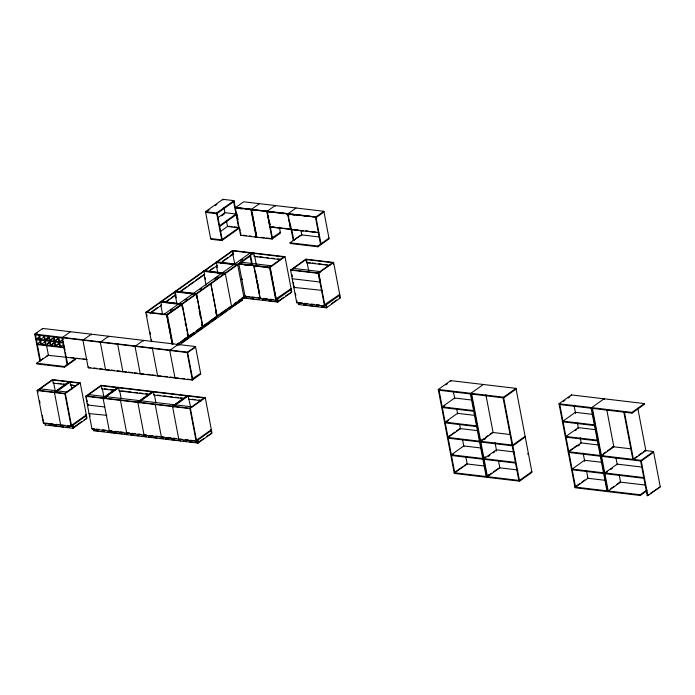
<?xml version="1.0" encoding="UTF-8"?>
<svg xmlns="http://www.w3.org/2000/svg" width="695" height="695" viewBox="0 0 695 695"><rect width="100%" height="100%" fill="white"/><g stroke="black" fill="none" stroke-linecap="round" stroke-linejoin="round"><path stroke-width="1.04" d="M239.228 228.186L221.861 240.557L210.75 239.236L205.494 211.688L222.86 199.317L233.972 200.638L240.566 235.31L256.194 237.16L256.637 236.847L255.638 231.574M46.443 344.894L48.433 355.345L39.867 360.922L34.75 334.087L42.69 328.431L195.495 346.536L200.751 374.084L192.367 380.052L88.178 367.716L82.922 340.159L91.314 334.191L91.445 334.894M209.099 209.925L205.624 212.401L216.744 213.713L234.111 201.35M215.181 205.598L216.918 204.356M35.766 334.165L37.53 332.905M39.832 336.528L36.305 339.038L62.837 342.183M38.208 338.491L36.444 339.751L62.976 342.887M205.494 211.688L216.605 213.009L233.972 200.638M43.933 337.014L40.406 339.525L39.606 335.355M40.762 341.41L37.235 343.921L63.766 347.066M45.453 339.386L48.103 337.501M48.728 337.579L45.192 340.09L44.402 335.92M217.969 217.648L224.902 212.705L236.022 214.025L219.542 225.753M47.981 338.917L45.331 340.802L46.131 344.972L49.658 342.461M221.575 215.884L224.172 214.034M45.748 341.262L41.335 344.407L40.536 340.229M235.892 208.153L235.761 207.44L243.693 201.793L323.853 211.289L329.109 238.837L317.945 246.786L290.163 243.493L290.024 242.79L300.327 235.449M235.787 207.597L235.344 207.918L251.416 209.456L252.424 214.72M50.249 339.959L52.012 338.7M53.515 338.144L49.988 340.663L49.197 336.484M47.269 343.643L49.032 342.383M57.685 338.639L54.158 341.149L53.359 336.979M58.311 338.717L54.783 341.228L53.984 337.058M51.178 344.842L53.828 342.956M54.445 343.026L50.917 345.537L50.127 341.367M66.06 355.857L67.65 364.215L67.024 364.145L62.09 337.692L70.473 331.724M219.681 226.466L236.152 214.729M63.106 339.282L59.57 341.792L58.78 337.622M55.974 345.406L58.615 343.521M59.24 343.591L55.713 346.11L54.914 341.931M259.461 203.661L251.52 209.308L251.66 210.02M211.063 238.211L210.611 238.533L221.722 239.844L239.097 227.482M220.167 231.73L227.977 226.162M279.355 227.143L280.485 233.077L272.101 239.045L256.472 237.195L251.251 209.803L266.281 211.21M36.644 363.224L64.427 366.517L75.59 358.559L75.729 359.272L64.566 367.221L36.783 363.928L36.644 363.224L43.516 358.333M46.044 356.526L47.807 355.275L87.127 359.524M63.149 344.79L60.508 346.675L59.709 342.505M251.251 209.803L267.323 211.332M267.08 211.68L288.156 213.808L267.08 211.68L270.007 227.03L291.083 229.15M65.843 357.369L66.286 357.056M240.566 235.31L241.017 234.997M151.267 341.089L145.785 312.324L232.617 250.487L284.993 256.69L291.752 292.108L277.757 302.073L246.221 298.337L245.874 296.504M146.853 312.081L160.849 302.116L161.448 305.261L150.077 313.358M161.744 301.482L175.236 291.865L175.835 295.01L165.714 302.221M176.13 291.231L204.017 271.371L204.617 274.516L179.345 292.517M204.912 270.737L216.423 262.536L217.022 265.681L208.804 271.536M217.318 261.902L232.799 250.878L233.398 254.022L220.497 263.214M86.467 415.549L71.133 426.469L43.351 423.177L37.113 390.512L52.446 379.592L80.229 382.884L86.988 418.303L72.992 428.268L45.21 424.984L44.862 423.142M38.19 390.269L53.072 379.67M296.07 207.996L288.13 213.643L288.746 216.875M318.892 232.564L290.875 229.611L287.921 214.147L288.364 213.825L288.764 215.893M151.206 312.038L157.322 307.677M166.774 300.944L169.311 299.145M170.996 297.947L174.367 295.54M180.465 291.196L186.564 286.853M188.31 285.619L193.531 281.892M195.278 280.65L203.122 275.064M210.646 269.712L213.113 267.949M222.452 261.303L227.613 257.628M230.193 255.786L232.773 253.953M256.472 237.195L256.915 236.873M68.744 381.894L52.629 379.983L53.228 383.136L53.671 382.815M118.098 343.956L117.655 344.277L122.911 371.825L123.354 371.504M88.178 367.716L90.671 367.638M54.306 392.18L69.187 381.581M164.289 314.14L178.285 304.175M192.671 293.933L179.18 303.541L179.31 304.254M193.566 293.299L221.453 273.439L221.592 274.143M222.348 272.805L233.859 264.604M234.754 263.97L250.235 252.945M69.813 381.651L54.479 392.571L60.708 425.236L61.16 424.914M55.557 392.328L70.438 381.729M170.544 310.491L172.299 309.249M185.218 300.049L186.903 298.841M199.804 289.659L201.541 288.416M214.616 279.112L218.1 276.627M240.904 260.39L242.624 259.166M253.458 252.954L166.618 314.792L172.308 344.616M160.667 301.726L182.203 304.21L196.45 294.072L202.679 326.737L188.441 336.875L187.641 336.788M175.062 291.474L196.598 293.968L241.182 262.215M251.607 263.944L249.983 255.43L254.083 253.023M145.785 312.324L167.339 314.931L182.081 304.436L188.267 336.866L176.999 344.894M260.469 298.077L245.083 296.626L238.88 264.074L254.257 265.525L254.657 267.627M241.104 262.554L250.565 255.821M79.16 383.127L69.995 382.041L70.595 385.186L73.079 385.117M290.875 229.611L291.318 229.298M283.916 256.933L253.632 253.345L254.24 256.49L257.819 256.542M64.722 393.413L79.604 382.815M37.113 390.512L64.896 393.804L80.229 382.884M235.761 207.44L315.912 216.936L323.853 211.289M287.921 214.147L315.938 217.092L289.424 213.956M316.051 217.648L323.983 211.992L323.357 211.923M238.88 264.074L254.257 265.525M254.014 265.872L270.025 267.393L276.228 299.945L275.785 300.257L260.225 298.416L254.014 265.872L269.573 267.714L284.993 256.69M290.31 225.058L293.247 240.487L301.812 234.91L301.013 230.731M43.351 423.177L47.877 423.342M152.831 348.073L152.379 348.386L157.635 375.943L161.77 376.056M45.21 424.984L45.662 424.662M211.489 430.361L196.155 441.282L91.966 428.937L85.737 396.272L101.07 385.351L205.26 397.696L212.01 433.115L198.023 443.08L93.834 430.744L93.486 428.902M101.696 385.43L86.806 396.028L86.945 396.741M284.368 256.611L269.478 267.219L275.785 300.257M117.359 387.654L101.253 385.742L101.852 388.896L102.295 388.575M87.839 404.612L87.388 404.933L104.754 406.992M187.607 336.145L188.05 335.833M201.993 325.903L202.436 325.581M177.234 344.199L178.971 342.965M183.306 339.881L186.773 337.405M177.234 344.338L178.98 343.095M180.735 341.844L186.859 337.483M187.737 336.858L193.679 332.627M196.19 330.837L200.438 327.814M203.001 325.99L207.362 322.88M208.908 321.785L226.674 309.127M227.421 308.597L231.531 306.191L225.302 273.526L203.844 270.981M234.215 303.758L236.7 301.995M238.35 300.813L241.66 298.459M201.802 324.452L202.132 326.607L202.827 326.633L245.674 296.122M117.811 387.341L102.921 397.94L103.06 398.643M245.083 296.626L245.535 296.305M63.028 426.721L62.576 427.034L62.229 425.201M118.437 387.41L103.103 398.331L109.332 430.996L111.886 430.926M182.012 342.505L188.084 338.187M190.621 336.371L194.852 333.365M197.389 331.55L199.934 329.743M200.334 329.456L202.523 327.901M204.269 326.659L209.499 322.932M212.114 321.064L216.475 317.963M220.836 314.861L226.066 311.134M231.209 307.468L229.559 308.649L230.184 308.719L229.837 306.886M232.868 306.295L242.59 299.884L242.242 298.051M245.639 297.191L243.945 298.398L243.597 296.565M119.062 387.489L104.172 398.087L104.311 398.791M290.024 242.79L317.806 246.073L328.97 238.124L328.344 238.055M179.128 345.076L242.59 299.884M241.912 298.155L244.57 298.476L246.265 297.269M246.221 298.337L247.29 298.094M152.092 391.772L118.61 387.801L119.21 390.946L119.662 390.633M71.446 425.444L86.328 414.846L85.702 414.767M89.49 413.273L89.038 413.586L106.848 415.332M292.248 278.747L290.597 270.086L291.049 269.773M291.57 269.834L306.452 259.235M73.687 427.26L81.55 421.657M84.173 419.797L86.545 418.625L86.015 415.871M332.54 262.693L306.009 259.548L306.608 262.693L310.239 262.753M260.225 298.416L260.677 298.103M62.09 337.692L187.111 352.504L195.495 346.536M120.913 400.068L120.47 400.389L126.699 433.055L127.142 432.733M91.966 428.937L94.459 428.867M291.083 288.642L275.576 299.171M294.246 287.078L293.803 287.391L322.028 290.362M291.222 289.355L276.332 299.953L270.103 267.288L239.193 263.631L239.332 264.335M93.834 430.744L94.277 430.422M277.574 301.682L283.69 297.33M285.437 296.087L291.301 292.43L290.779 289.676M137.653 402.049L152.535 391.45M298.242 302.707L298.589 304.54L326.372 307.833L340.368 297.868L333.609 262.449L318.171 273.352L290.597 270.086M153.161 391.528L137.827 402.44L144.065 435.113L146.61 435.044M153.786 391.598L138.904 402.197L139.035 402.909M186.825 395.881L153.343 391.919L153.942 395.064L154.386 394.743M320.378 281.71L319.83 282.014L318.102 272.979L332.983 262.371L333.392 264.508M111.643 432.481L111.2 432.794L110.844 430.961M296.73 302.742L324.513 306.035L319.935 282.022L292.143 278.738L296.73 302.742L297.173 302.421L296.782 300.379M155.645 404.186L155.194 404.499L161.422 437.164L161.874 436.851M200.62 373.371L192.055 378.957M298.589 304.54L299.667 304.297M172.377 406.167L187.268 395.568M187.893 395.637L172.56 406.558L178.789 439.223L182.299 439.266M188.519 395.716L173.628 406.314L173.767 407.018M204.182 397.94L188.067 396.028L190.751 407.435M339.707 294.402L324.2 304.931M324.513 306.035L339.846 295.114M331.437 303.715L336.675 299.979M189.744 408.226L204.634 397.618M85.737 396.272L189.926 408.617L205.26 397.696M196.468 440.256L211.35 429.658L210.724 429.58M197.84 442.689L203.956 438.337M206.571 436.469L211.567 433.437L211.045 430.683M438.276 389.452L450.681 380.625L515.968 388.357L531.988 472.348L519.591 481.175L454.295 473.443L438.276 389.452L503.562 397.192L515.968 388.357M445.851 384.865L447.511 383.683M444.817 405.784L442.341 407.557L473.729 411.275M483.329 384.491L470.923 393.327L486.804 476.605M446.086 422.273L448.57 420.51M454.86 432.09L447.415 437.39L512.71 445.13L525.116 436.295M456.519 430.917L459.821 428.554L477.726 430.683M516.107 389.061L503.701 397.896L438.406 390.164M453.14 454.313L451.481 455.494L482.877 459.213M481.096 440.005L479.437 441.186L470.428 393.961M480.888 440.673L483.373 438.901M485.857 437.138L488.333 435.374M489.992 434.193L492.468 432.429L510.373 434.549M484.137 439.683L485.788 438.51M462.427 466.849L454.165 472.739L519.452 480.471L531.857 471.636L531.232 471.557M464.086 465.667L466.562 463.904L484.762 466.058M646.958 490.774L640.338 495.483L575.052 487.751L559.023 403.76L571.429 394.925L644.361 403.569L644.5 404.273L632.094 413.108L559.162 404.473M485.223 456.737L482.738 458.5L451.35 454.782L463.756 445.947L481.539 448.058M563.298 401.528L564.948 400.346M568.258 397.992L569.917 396.81M488.264 456.415L489.914 455.234M493.224 452.879L494.883 451.707M525.246 436.999L512.841 445.834L447.554 438.102M488.663 474.763L486.179 476.527L479.576 441.898M488.463 475.423L491.765 473.069M493.424 471.888L498.384 468.361M575.113 430.692L576.763 429.51M572.306 448.753L568.171 451.698L641.103 460.333L653.509 451.507L660.25 486.847L647.844 495.683L647.219 495.605L640.616 460.967M573.957 447.571L577.267 445.217M578.032 445.999L579.682 444.826M559.023 403.76L631.955 412.404L644.361 403.569M603.295 453.8L605.779 452.028M607.43 450.855L613.225 446.729M603.234 455.173L601.575 456.346L608.186 490.983L620.592 482.148L619.184 474.798M575.738 486.448L579.873 483.503M581.533 482.33L584.834 479.976M605.71 473.078L607.361 471.896M610.67 469.542L612.321 468.361M633.666 458.77L636.976 456.415M638.627 455.234L641.937 452.879M643.587 451.698L645.247 450.525M610.87 488.55L614.172 486.196M616.656 484.432L619.141 482.66M574.913 487.039L640.208 494.77L646.819 490.062M647.219 495.605L648.869 494.423M650.529 493.25L660.25 486.847M236.83 207.727L251.416 209.456M240.096 208.648L242.199 208.9M245.352 209.273L247.455 209.525M251.034 209.942L253.762 210.272M269.512 212.131L271.597 212.383M280.971 213.495L283.056 213.739M286.184 214.112L288.885 214.434M292.543 214.859L294.68 215.111M304.297 216.258L306.434 216.51M272.518 226.952L275.62 227.317M277.679 227.569L280.771 227.934M283.864 228.299L286.966 228.664M294.498 229.671L297.677 230.054M300.865 230.427L302.985 230.679M306.165 231.053L309.344 231.435M312.533 231.809L315.712 232.182M270.294 226.917L291.136 229.393M293.881 229.715L303.428 230.844M305.557 231.096L315.104 232.226M228.994 226.283L232.017 226.639M234.041 226.883L237.073 227.239M279.729 232.295L280.354 232.365L271.788 237.942M301.187 234.832L319.353 236.986M256.021 236.074L256.776 236.865L254.561 236.595M243.094 235.24L246.265 235.614M249.349 235.979L251.52 236.239M260.981 237.36L264.213 237.742M266.237 237.985L270.459 238.481M333.609 262.449L305.826 259.157L290.944 269.756L318.727 273.048L324.956 305.713L322.819 305.461M232.173 250.799L253.015 253.275M259.904 256.794L263.04 257.167M266.168 257.532L268.261 257.784M271.389 258.149L274.525 258.523M277.653 258.896L280.789 259.27M312.359 263.005L315.547 263.388M318.727 263.761L321.915 264.135M324.035 264.387L327.215 264.769M254.24 256.49L280.346 259.583M306.608 262.693L329.96 265.464M240.557 262.145L271.467 265.803M293.551 268.418L320.082 271.563L320.221 272.275M244.553 264.951L246.638 265.203M267.523 267.679L269.617 267.923M216.692 261.824L237.525 264.3M216.241 262.145L237.707 264.691L243.936 297.356L243.311 297.278M215.798 262.467L236.639 264.934M217.022 265.681L216.397 265.612L217.83 273.118M204.287 270.659L225.119 273.126M203.392 271.302L224.233 273.769L224.363 274.473M203.991 274.447L204.617 274.516M338.769 295.358L339.395 295.436L339.924 298.19L339.299 298.112M210.211 283.751L210.915 283.769L217.144 316.434L216.44 316.416M325.668 304.688L326.294 304.757L326.824 307.52L326.198 307.442M244.805 296.218L249.913 296.826M251.929 297.06L255.135 297.443M258.08 297.79L261.146 298.155M263.787 298.468L267.228 298.876M270.007 299.206L273.118 299.571M299.31 302.681L302.516 303.055M304.653 303.307L307.859 303.689M311.065 304.071L314.27 304.453M316.407 304.705L319.613 305.079M250.869 298.52L254.022 298.893M256.125 299.145L259.278 299.519M262.432 299.892L265.586 300.266M268.739 300.64L271.893 301.013M273.995 301.256L278.2 301.76L277.679 298.998M303.315 304.731L306.521 305.114M309.727 305.487L312.932 305.87M315.07 306.121L318.275 306.504M321.481 306.886L324.687 307.26M242.355 297.842L244.397 298.086M175.505 291.153L196.346 293.629M174.61 291.796L195.451 294.263M175.21 294.941L175.835 295.01M161.118 301.404L181.951 303.871M182.081 304.436L166.713 314.852L172.308 344.147M160.224 302.038L181.056 304.506M160.823 305.183L161.448 305.261M146.228 312.003L167.069 314.47L167.677 317.667M200.777 329.143L201.402 329.213L201.055 327.38M186.39 339.386L187.016 339.464L186.66 337.631M195.008 347.17L195.634 347.239L187.068 352.817M34.75 334.087L187.554 352.183L192.81 379.739L187.702 379.131M34.889 334.79L62.672 338.083M37.374 344.624L63.905 347.769M472.4 400.12L454.608 398.009L442.202 406.844L473.599 410.563M592.105 414.298L575.364 412.317L562.959 421.153L594.355 424.871M70.456 357.551L73.583 357.916M76.702 358.29L79.829 358.655M82.957 359.028L86.084 359.402M563.089 421.856L594.486 425.583M93.729 368.003L96.796 368.359M99.863 368.724L102.93 369.088M109.15 369.827L105.544 369.766L100.288 342.218L108.672 336.25L108.811 336.953M111.096 370.053L114.406 370.444M117.229 370.783L120.722 371.2M122.833 371.443L126.421 371.868M128.462 372.112L132.545 372.598M134.404 372.815L137.653 373.198M143.874 373.936L140.277 373.884L135.021 346.336L143.405 340.359L143.535 341.071M146.845 374.292L150.19 374.683M151.953 374.892L155.454 375.309M163.872 376.308L167.278 376.707M170.188 377.055L173.403 377.437M178.511 378.045L175.001 377.993L169.745 350.445L178.129 344.477L178.267 345.18M181.577 378.401L184.644 378.766M475.319 415.428L457.527 413.325L445.121 422.16L476.518 425.879M596.075 429.736L578.283 427.625L565.878 436.46L597.274 440.178M445.26 422.864L476.657 426.582M566.008 437.172L597.405 440.891M580.577 442.863L598.482 444.982M612.599 446.659L631.242 448.866M645.029 450.499L653.509 451.507M653.022 452.141L653.648 452.21L641.242 461.046L568.31 452.402M57.972 383.327L61.195 383.709M63.341 383.961L65.495 384.213M104.441 388.826L107.664 389.209M110.887 389.591L114.11 389.973M121.755 390.877L125.934 391.372M128.028 391.624L131.173 391.997M134.309 392.371L137.445 392.736M139.539 392.988L142.675 393.361M145.811 393.726L147.905 393.978M157.53 395.116L160.667 395.49M163.803 395.863L166.948 396.237M169.033 396.48L172.178 396.854M175.314 397.227L178.45 397.592M180.544 397.844L182.637 398.096M192.341 399.243L195.564 399.625M198.787 400.007L200.933 400.259M53.228 383.136L66.121 384.656M70.595 385.186L75.686 385.794M101.852 388.896L114.745 390.416M119.21 390.946L148.504 394.421M153.942 395.064L183.237 398.53M188.675 399.182L201.559 400.702M56.286 390.764L40.171 388.853L40.31 389.565M66.703 391.997L57.537 390.911L57.668 391.624M104.91 396.524L88.795 394.612L88.925 395.325M139.634 400.641L106.161 396.671L106.292 397.384M174.367 404.751L140.885 400.789L141.024 401.493M191.733 406.81L175.618 404.898L175.748 405.611M514.187 451.924L496.395 449.813L483.989 458.648L515.386 462.366M602.296 462.357L584.504 460.255L572.098 469.09L603.495 472.809M642.475 467.118L617.151 464.121L604.746 472.956L643.779 477.578M484.128 459.36L515.525 463.078M572.237 469.794L603.634 473.512M604.885 473.66L643.918 478.29M499.21 467.77L517.94 469.985M587.318 478.203L605.519 480.358M619.341 482L645.116 485.049M49.927 423.585L52.985 423.95M56.052 424.315L59.118 424.68M62.202 425.045L65.33 425.41M67.406 425.661L70.534 426.026M96.501 429.102L99.567 429.467M102.625 429.831L105.692 430.196M114.884 431.282L118.202 431.673M119.992 431.89L123.458 432.299M126.62 432.672L129.774 433.046M131.876 433.298L135.316 433.706M138.192 434.045L141.441 434.427M149.616 435.4L152.926 435.791M155.741 436.121L159.242 436.538M161.344 436.79L164.507 437.164M166.982 437.45L171.066 437.937M172.925 438.154L176.174 438.545M185.365 439.631L188.432 439.996M190.473 440.239L194.557 440.717M48.728 425.027L51.786 425.392M53.828 425.627L56.894 425.992M59.961 426.356L63.653 426.791M66.147 427.086L69.274 427.46M72.819 427.877L73.444 427.955L72.914 425.201M95.302 430.544L98.369 430.909M101.427 431.265L104.493 431.63M107.56 431.995L110.627 432.36M112.694 432.603L116.908 433.098M119.01 433.35L122.172 433.723M124.275 433.975L127.428 434.349M130.59 434.722L133.744 435.096M136.906 435.47L139.009 435.722M142.162 436.095L145.325 436.469M148.478 436.842L151.632 437.216M153.743 437.468L156.896 437.841M160.059 438.215L163.212 438.588M165.314 438.84L168.477 439.214M171.63 439.588L174.792 439.961M177.946 440.335L180.048 440.578M183.15 440.951L186.208 441.308M189.275 441.673L192.341 442.037M195.399 442.402L198.466 442.767L197.945 440.013M637.862 408.617L645.864 450.595L633.466 459.43L624.449 412.205M631.955 412.404L632.094 413.108M641.103 460.333L647.844 495.683M640.208 494.77L640.338 495.483M623.832 412.126L632.841 459.36M606.839 410.067L613.85 446.807L601.444 455.642L592.435 408.408M615.987 458.005L617.29 464.833M604.216 399.503L604.077 398.791L591.671 407.626L607.56 490.905M591.184 408.26L600.193 455.494M600.324 456.198L606.935 490.835M573.992 405.159L575.599 413.551M577.397 422.994L578.414 428.337M580.203 437.694L581.202 442.941L568.797 451.767L559.788 404.542M583.14 453.088L584.738 461.489M586.545 470.932L587.944 478.282L575.538 487.117L568.936 452.48M571.429 394.925L571.568 395.637M527.792 453.54L527.931 454.243M503.562 397.192L519.591 481.175M503.076 397.827L512.085 445.052M512.224 445.764L518.826 480.393M485.883 394.717L493.094 432.498L480.688 441.334L471.679 394.108M495.031 442.654L496.63 451.046M498.437 460.498L499.835 467.839L487.43 476.674L480.827 442.046M453.444 391.902L454.747 398.721M456.65 408.695L457.666 414.029M459.647 424.437L460.446 428.633L448.04 437.468L439.032 390.243M462.583 439.839L463.886 446.659M465.789 456.632L467.188 463.973L454.782 472.809L448.179 438.171M450.681 380.625L450.812 381.329M459.821 428.554L459.96 429.267M315.912 216.936L321.029 243.78L320.404 243.702L318.214 232.208M315.495 217.413L318.449 232.877M317.806 246.073L317.945 246.786M325.851 305.079L326.372 307.833M318.623 273.039L320.273 281.692M306.66 260.295L308.693 270.946M291.622 228.759L293.872 240.566M290.527 225.171L290.927 227.23M289.659 221.67L290.058 223.764M287.713 214.121L290.64 229.472M291.961 274.577L292.334 276.506M293.325 282.266L293.698 284.185M293.994 285.741L294.393 287.869M295.41 293.194L295.818 295.323M275.368 206.233L275.229 205.529L267.288 211.176L267.827 213.982M268.313 215.45L268.704 217.5M269.677 222.617L270.068 224.667M268.122 215.554L268.531 217.657M268.791 219.047L269.964 225.189M270.216 226.518L272.544 238.733M266.871 211.654L272.101 239.045M277.227 299.319L277.757 302.073M252.294 212.644L252.702 214.755M255.108 227.395L255.508 229.506M252.259 213.157L253.258 218.378M253.658 220.471L254.049 222.565M255.048 227.786L256.047 233.016M252.824 216.823L253.223 218.934M253.623 221.045L255.23 229.472M250.973 209.768L256.194 237.16M254.492 255.161L256.316 264.743M256.464 276.054L256.872 278.148M257.871 283.404L258.271 285.497M259.27 290.753L259.669 292.847M255.656 272.874L256.663 278.13M257.063 280.224L257.463 282.326M258.462 287.574L259.461 292.83M253.805 265.846L260.017 298.39M250.608 255.499L252.233 264.022M236.995 213.921L237.395 216.032M237.69 217.561L238.09 219.646M239.81 228.672L240.209 230.775M240.479 232.191L240.878 234.285M233.659 201.663L238.646 227.795L227.534 226.483L226.335 220.211M242.112 278.895L242.242 279.607M244.223 296.635L244.57 298.476M222.86 199.317L222.991 200.03M223.946 207.666L224.945 212.887M232.373 251.868L234.884 264.673M217.188 213.4L222.174 239.532M216.605 213.009L221.861 240.557M216.857 265.342L217.257 267.471M210.837 283.821L217.066 316.486M215.711 312.151L216.119 314.253M205.06 277.374L205.468 279.503M204 274.49L206.033 285.15M196.598 293.968L202.827 326.633M196.372 296.001L196.711 298.207M198.379 306.538L198.787 308.641M199.187 310.752L200.16 316.312M182.203 304.21L188.441 336.875M181.577 304.141L182.186 307.303M185.2 323.106L185.6 325.217M187.207 333.643L187.615 335.746M187.111 352.504L192.367 380.052M175.87 295.74L176.278 297.868M174.819 292.856L176.851 303.507M197.493 440.326L198.023 443.08M196.598 440.96L190.369 408.295L86.18 395.959L86.588 398.087M189.926 408.617L196.155 441.282M167.339 314.931L172.933 344.225M169.502 327.258L169.91 329.387M170.197 350.132L170.327 350.836M160.832 305.235L162.665 314.826M180.309 439.188L180.657 441.021M146.636 314.131L147.045 316.268M150.094 332.245L150.494 334.373M151.51 339.699L151.918 341.836M154.394 394.795L155.819 402.249M135.464 346.014L135.603 346.727M145.576 435.07L145.924 436.912M119.67 390.677L121.095 398.139M100.732 341.897L100.871 342.609M102.304 388.627L103.729 396.081M83.374 339.846L83.504 340.55M88.491 366.682L88.63 367.394M86.918 399.799L87.283 401.727M87.605 403.413L88.013 405.541M89.638 414.064L90.072 416.34M62.533 337.379L62.932 339.447M63.245 341.123L63.662 343.313M63.914 344.624L64.314 346.701M64.6 348.23L65.061 350.628M65.382 352.287L65.764 354.32M71.046 384.917L71.863 389.183M64.427 366.517L64.566 367.221M58.154 337.553L58.953 341.723M59.084 342.427L59.883 346.605M72.471 425.514L72.992 428.268M71.576 426.157L65.347 393.483L37.565 390.199L37.973 392.328M64.896 393.804L71.133 426.469M54.288 341.862L55.087 346.032M48.572 336.415L49.362 340.585M49.501 341.297L50.292 345.467M53.68 382.867L55.313 391.389M42.69 328.431L42.821 329.135M43.776 335.85L44.576 340.02M44.706 340.724L45.505 344.894M38.981 335.277L39.78 339.447M39.91 340.159L40.71 344.329M35.515 334.868L40.492 361M39.598 400.85L39.997 402.978M42.386 415.488L42.786 417.591M43.047 418.955L43.455 421.083"/></g></svg>
